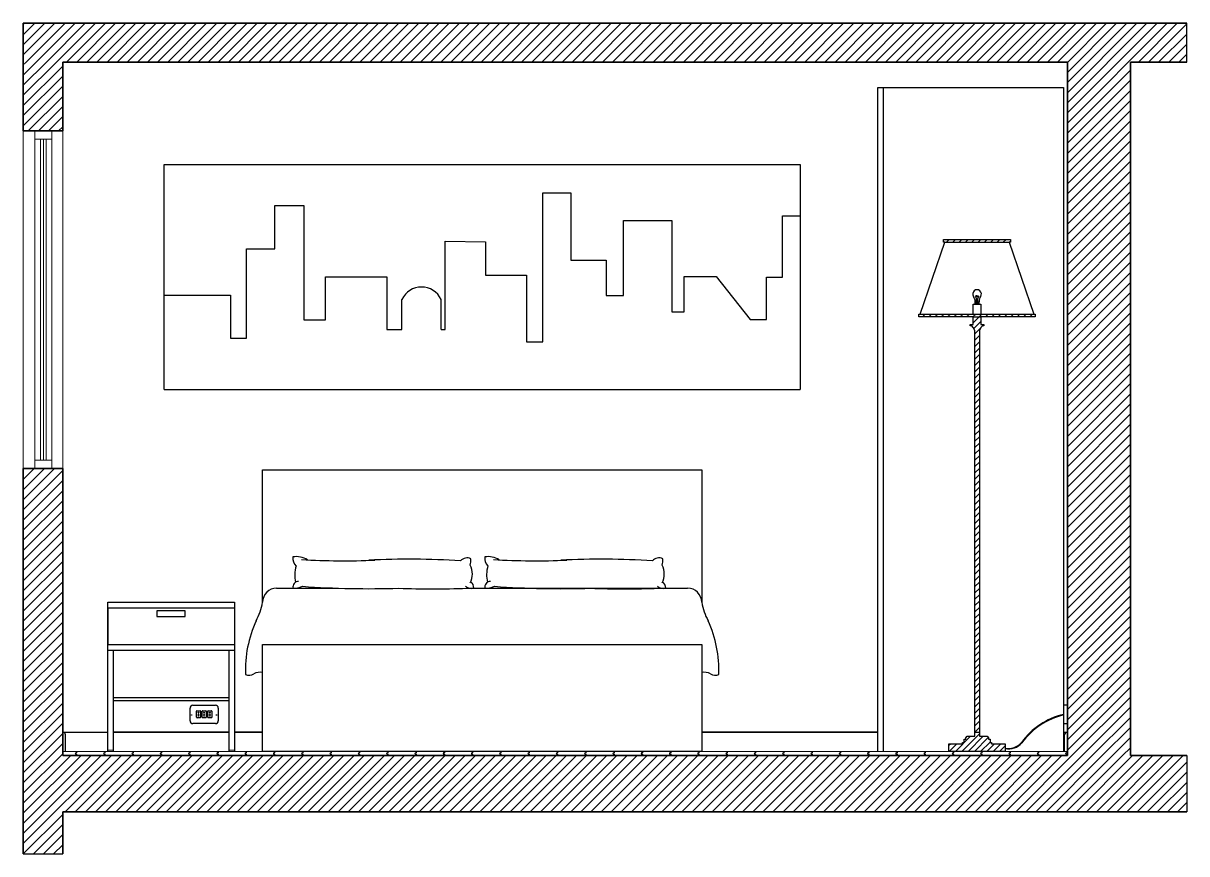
# Model space of a CAD drawing. Header units: millimetres. Extents: x 1938 to 3288, y 5523 to 6342.
# Drawn here: x 2372.4 to 2785.7, y 5522.9 to 5817.9 of the extents above; entities that cross this region are included whole.
import ezdxf

# ---------------------------------------------------------------- set-up
doc = ezdxf.new("R2010")
doc.units = ezdxf.units.MM
for name, color, linetype, lineweight in [('A-FLOR-PATT', 8, 'Continuous', 18), ('A-GLAZ-FURR', 104, 'Continuous', 18), ('A-SECT-PATT', 11, 'Continuous', 18), ('A-WALL-FULL', 7, 'Continuous', 35)]:
    doc.layers.add(name, color=color, linetype=linetype, lineweight=lineweight)
for name, color, linetype in [('IN-FURN', 3, 'Continuous'), ('IN-FURN-second', 2, 'Continuous'), ('IN-FURN-STOR', 4, 'Continuous')]:
    doc.layers.add(name, color=color, linetype=linetype)
doc.layers.add('no', color=1, linetype='Continuous', plot=False)
pattern_1 = [(45, (-502.8253, -506.1798), (-1.7960512, 1.7960512), [])]

msp = doc.modelspace()

# ---------------------------------------------------------------- hatches: boundary and pattern name
at = {"layer": 'A-WALL-FULL'}
h = msp.add_hatch(dxfattribs=at)
h.set_pattern_fill('ANSI31', color=256, scale=0.8, angle=720)
h.set_pattern_definition(pattern_1)
h.paths.add_polyline_path([(2785.66, 5817.87), (2372.35, 5817.88), (2372.36, 5803.88), (2372.36, 5803.88), (2372.36, 5804.06), (2785.66, 5804.06)])
h.paths.add_polyline_path([(2765.66, 5804.06), (2743.26, 5804.06), (2743.26, 5557.75), (2765.66, 5557.75)])
h = msp.add_hatch(dxfattribs=at)
h.set_pattern_fill('ANSI31', color=256, scale=0.8, angle=720)
h.set_pattern_definition(pattern_1)
h.paths.add_polyline_path([(2785.66, 5557.75), (2372.36, 5557.75), (2372.36, 5522.88), (2386.36, 5522.88), (2386.36, 5537.75), (2750.3, 5537.75), (2785.66, 5537.75)])
h.paths.add_polyline_path([(2372.36, 5779.68), (2386.36, 5779.68), (2386.36, 5804.06), (2372.36, 5804.06)])
edge = h.paths.add_edge_path()
edge.add_arc((2386.34, 5565.2), 1, 2.7414, 89.1292)
edge.add_line((2386.36, 5566.2), (2386.36, 5659.68))
edge.add_line((2386.36, 5659.68), (2372.36, 5659.68))
edge.add_line((2372.36, 5659.68), (2372.36, 5557.75))
edge.add_line((2372.36, 5557.75), (2386.36, 5557.75))
edge.add_line((2386.36, 5557.75), (2386.36, 5566.07))
edge.add_arc((2386.36, 5565.07), 1, 10.3728, 90, ccw=False)
at = {"layer": 'IN-FURN-second'}
h = msp.add_hatch(dxfattribs=at)
h.set_pattern_fill('ANSI31', color=256, scale=0.5, angle=720)
h.paths.add_polyline_path([(2723.11, 5741.09), (2699.28, 5741.09), (2699.28, 5740.12), (2699.76, 5740.12), (2722.63, 5740.12), (2723.11, 5740.12)])
h.paths.add_polyline_path([(2731.87, 5714.58), (2731.39, 5714.58), (2691.01, 5714.58), (2690.52, 5714.58), (2690.52, 5713.6), (2709.84, 5713.6), (2712.55, 5713.6), (2731.87, 5713.6)])
h = msp.add_hatch(dxfattribs=at)
h.set_pattern_fill('ANSI31', color=256, scale=0.5, angle=720)
h.paths.add_polyline_path([(2712.01, 5708.74), (2712.55, 5709.82), (2713.09, 5710.36), (2713.63, 5710.36), (2713.63, 5710.9), (2712.55, 5710.9), (2712.55, 5711.44), (2712.55, 5713.6), (2709.84, 5713.6), (2709.84, 5713.06), (2709.84, 5711.98), (2709.84, 5711.44), (2709.84, 5710.9), (2709.3, 5710.9), (2708.76, 5710.9), (2708.76, 5710.36), (2709.3, 5710.36), (2709.84, 5709.82), (2710.39, 5708.74), (2710.39, 5589.21), (2710.39, 5564.61), (2707.68, 5564.61), (2707.14, 5564.07), (2707.14, 5563.53), (2706.6, 5563.53), (2706.6, 5562.45), (2706.06, 5562.45), (2706.06, 5561.91), (2701.2, 5561.91), (2701.2, 5559.2), (2721.2, 5559.2), (2721.2, 5561.91), (2716.33, 5561.91), (2716.33, 5562.45), (2715.79, 5562.45), (2715.79, 5563.53), (2715.25, 5563.53), (2715.25, 5564.07), (2714.71, 5564.61), (2712.01, 5564.61), (2712.01, 5589.35)])

# ---------------------------------------------------------------- linework, layer by layer
at = {"layer": 'A-FLOR-PATT'}
for p, q in [((2386.36, 5559.2), (2391.36, 5559.2)), ((2391.36, 5559.2), (2391.36, 5558.79)), ((2391.41, 5558.73), (2391.41, 5559.2)), ((2391.41, 5559.2), (2401.41, 5559.2)), ((2401.41, 5559.2), (2401.41, 5558.79)), ((2401.46, 5558.73), (2401.46, 5559.2)), ((2401.46, 5559.2), (2411.46, 5559.2)), ((2402.36, 5559.7), (2404.36, 5559.7)), ((2402.36, 5559.2), (2404.36, 5559.2)), ((2411.46, 5559.2), (2411.46, 5558.79)), ((2411.51, 5558.73), (2411.51, 5559.2)), ((2411.51, 5559.2), (2421.51, 5559.2)), ((2421.51, 5559.2), (2421.51, 5558.79)), ((2421.56, 5558.73), (2421.56, 5559.2)), ((2421.56, 5559.2), (2431.56, 5559.2)), ((2431.56, 5559.2), (2431.56, 5558.79)), ((2431.61, 5558.73), (2431.61, 5559.2)), ((2431.61, 5559.2), (2441.61, 5559.2)), ((2441.61, 5559.2), (2441.61, 5558.79)), ((2441.66, 5558.73), (2441.66, 5559.2)), ((2441.66, 5559.2), (2451.66, 5559.2)), ((2445.36, 5559.7), (2447.36, 5559.7)), ((2445.36, 5559.2), (2447.36, 5559.2)), ((2451.66, 5559.2), (2451.66, 5558.79)), ((2451.71, 5558.73), (2451.71, 5559.2)), ((2451.71, 5559.2), (2461.71, 5559.2)), ((2461.71, 5559.2), (2461.71, 5558.79)), ((2461.76, 5558.73), (2461.76, 5559.2)), ((2461.76, 5559.2), (2471.76, 5559.2)), ((2471.76, 5559.2), (2471.76, 5558.79)), ((2471.81, 5558.73), (2471.81, 5559.2)), ((2471.81, 5559.2), (2481.81, 5559.2)), ((2481.81, 5559.2), (2481.81, 5558.79)), ((2481.86, 5558.73), (2481.86, 5559.2)), ((2481.86, 5559.2), (2491.86, 5559.2)), ((2491.86, 5559.2), (2491.86, 5558.79)), ((2491.91, 5558.73), (2491.91, 5559.2)), ((2491.91, 5559.2), (2501.91, 5559.2)), ((2501.91, 5559.2), (2501.91, 5558.79)), ((2501.96, 5558.73), (2501.96, 5559.2)), ((2501.96, 5559.2), (2511.96, 5559.2)), ((2511.96, 5559.2), (2511.96, 5558.79)), ((2512.01, 5558.73), (2512.01, 5559.2)), ((2512.01, 5559.2), (2522.01, 5559.2)), ((2522.01, 5559.2), (2522.01, 5558.79)), ((2522.06, 5558.73), (2522.06, 5559.2)), ((2522.06, 5559.2), (2532.06, 5559.2)), ((2532.06, 5559.2), (2532.06, 5558.79)), ((2532.11, 5558.73), (2532.11, 5559.2)), ((2532.11, 5559.2), (2542.11, 5559.2)), ((2542.11, 5559.2), (2542.11, 5558.79)), ((2542.16, 5558.73), (2542.16, 5559.2)), ((2542.16, 5559.2), (2552.16, 5559.2)), ((2552.16, 5559.2), (2552.16, 5558.79)), ((2552.21, 5558.73), (2552.21, 5559.2)), ((2552.21, 5559.2), (2562.21, 5559.2)), ((2562.21, 5559.2), (2562.21, 5558.79)), ((2562.26, 5558.73), (2562.26, 5559.2)), ((2562.26, 5559.2), (2572.26, 5559.2)), ((2572.26, 5559.2), (2572.26, 5558.79)), ((2572.31, 5558.73), (2572.31, 5559.2)), ((2572.31, 5559.2), (2582.31, 5559.2)), ((2582.31, 5559.2), (2582.31, 5558.79)), ((2582.36, 5558.73), (2582.36, 5559.2)), ((2582.36, 5559.2), (2592.36, 5559.2)), ((2592.36, 5559.2), (2592.36, 5558.79)), ((2592.41, 5558.73), (2592.41, 5559.2)), ((2592.41, 5559.2), (2602.41, 5559.2)), ((2602.41, 5559.2), (2602.41, 5558.79)), ((2602.46, 5558.73), (2602.46, 5559.2)), ((2602.46, 5559.2), (2612.46, 5559.2)), ((2612.46, 5559.2), (2612.46, 5558.79)), ((2612.51, 5558.73), (2612.51, 5559.2)), ((2612.51, 5559.2), (2622.51, 5559.2)), ((2622.51, 5559.2), (2622.51, 5558.79)), ((2622.56, 5558.73), (2622.56, 5559.2)), ((2622.56, 5559.2), (2632.56, 5559.2)), ((2632.56, 5559.2), (2632.56, 5558.79)), ((2632.61, 5558.73), (2632.61, 5559.2)), ((2632.61, 5559.2), (2642.61, 5559.2)), ((2642.61, 5559.2), (2642.61, 5558.79)), ((2642.66, 5558.73), (2642.66, 5559.2)), ((2642.66, 5559.2), (2652.66, 5559.2)), ((2652.66, 5559.2), (2652.66, 5558.79)), ((2652.71, 5558.73), (2652.71, 5559.2)), ((2652.71, 5559.2), (2662.71, 5559.2)), ((2662.71, 5559.2), (2662.71, 5558.79)), ((2662.76, 5558.73), (2662.76, 5559.2)), ((2662.76, 5559.2), (2672.76, 5559.2)), ((2672.76, 5559.2), (2672.76, 5558.79)), ((2672.81, 5558.73), (2672.81, 5559.2)), ((2672.81, 5559.2), (2682.81, 5559.2)), ((2682.81, 5559.2), (2682.81, 5558.79)), ((2682.86, 5558.73), (2682.86, 5559.2)), ((2682.86, 5559.2), (2692.86, 5559.2)), ((2692.86, 5559.2), (2692.86, 5558.79)), ((2692.91, 5558.73), (2692.91, 5559.2)), ((2692.91, 5559.2), (2702.91, 5559.2)), ((2702.91, 5559.2), (2702.91, 5558.79)), ((2702.96, 5558.73), (2702.96, 5559.2)), ((2702.96, 5559.2), (2712.96, 5559.2)), ((2712.96, 5559.2), (2712.96, 5558.79)), ((2713.01, 5558.73), (2713.01, 5559.2)), ((2713.01, 5559.2), (2723.01, 5559.2)), ((2723.01, 5559.2), (2723.01, 5558.79)), ((2723.06, 5558.73), (2723.06, 5559.2)), ((2723.06, 5559.2), (2733.06, 5559.2)), ((2733.06, 5559.2), (2733.06, 5558.79)), ((2733.11, 5558.73), (2733.11, 5559.2)), ((2733.11, 5559.2), (2743.11, 5559.2)), ((2743.11, 5559.2), (2743.11, 5558.79)), ((2743.16, 5558.73), (2743.16, 5559.2)), ((2743.16, 5559.2), (2743.26, 5559.2)), ((2386.36, 5557.75), (2743.11, 5557.75)), ((2387.71, 5557.75), (2386.36, 5557.75)), ((2387.86, 5557.9), (2387.71, 5557.75)), ((2388.8, 5557.9), (2387.86, 5557.9)), ((2388.96, 5557.75), (2388.8, 5557.9)), ((2391.36, 5557.75), (2388.96, 5557.75)), ((2391.36, 5558.79), (2391.15, 5558.79)), ((2391.15, 5558.73), (2391.41, 5558.73)), ((2391.15, 5558.21), (2391.41, 5558.21)), ((2391.36, 5558.16), (2391.15, 5558.16)), ((2391.36, 5558.16), (2391.36, 5557.75)), ((2391.41, 5557.75), (2391.41, 5558.21)), ((2393.8, 5557.75), (2391.41, 5557.75)), ((2393.95, 5557.9), (2393.8, 5557.75)), ((2394.9, 5557.9), (2393.95, 5557.9)), ((2395.05, 5557.75), (2394.9, 5557.9)), ((2397.76, 5557.75), (2395.05, 5557.75)), ((2397.91, 5557.9), (2397.76, 5557.75)), ((2398.85, 5557.9), (2397.91, 5557.9)), ((2399.01, 5557.75), (2398.85, 5557.9)), ((2401.41, 5557.75), (2399.01, 5557.75)), ((2401.41, 5558.79), (2401.2, 5558.79)), ((2401.2, 5558.73), (2401.46, 5558.73)), ((2401.2, 5558.21), (2401.46, 5558.21)), ((2401.41, 5558.16), (2401.2, 5558.16)), ((2401.41, 5558.16), (2401.41, 5557.75)), ((2401.46, 5557.75), (2401.46, 5558.21)), ((2403.85, 5557.75), (2401.46, 5557.75)), ((2404, 5557.9), (2403.85, 5557.75)), ((2404.95, 5557.9), (2404, 5557.9)), ((2405.1, 5557.75), (2404.95, 5557.9)), ((2407.81, 5557.75), (2405.1, 5557.75)), ((2407.96, 5557.9), (2407.81, 5557.75)), ((2408.9, 5557.9), (2407.96, 5557.9)), ((2409.06, 5557.75), (2408.9, 5557.9)), ((2411.46, 5557.75), (2409.06, 5557.75)), ((2411.46, 5558.79), (2411.25, 5558.79)), ((2411.25, 5558.73), (2411.51, 5558.73)), ((2411.25, 5558.21), (2411.51, 5558.21)), ((2411.46, 5558.16), (2411.25, 5558.16)), ((2411.46, 5558.16), (2411.46, 5557.75)), ((2411.51, 5557.75), (2411.51, 5558.21)), ((2413.9, 5557.75), (2411.51, 5557.75)), ((2414.05, 5557.9), (2413.9, 5557.75)), ((2415, 5557.9), (2414.05, 5557.9)), ((2415.15, 5557.75), (2415, 5557.9)), ((2417.86, 5557.75), (2415.15, 5557.75)), ((2418.01, 5557.9), (2417.86, 5557.75)), ((2418.95, 5557.9), (2418.01, 5557.9)), ((2419.11, 5557.75), (2418.95, 5557.9)), ((2421.51, 5557.75), (2419.11, 5557.75)), ((2421.51, 5558.79), (2421.3, 5558.79)), ((2421.3, 5558.73), (2421.56, 5558.73)), ((2421.3, 5558.21), (2421.56, 5558.21)), ((2421.51, 5558.16), (2421.3, 5558.16)), ((2421.51, 5558.16), (2421.51, 5557.75)), ((2421.56, 5557.75), (2421.56, 5558.21)), ((2423.95, 5557.75), (2421.56, 5557.75)), ((2424.1, 5557.9), (2423.95, 5557.75)), ((2425.05, 5557.9), (2424.1, 5557.9)), ((2425.2, 5557.75), (2425.05, 5557.9)), ((2427.91, 5557.75), (2425.2, 5557.75)), ((2428.06, 5557.9), (2427.91, 5557.75)), ((2429, 5557.9), (2428.06, 5557.9)), ((2429.16, 5557.75), (2429, 5557.9)), ((2431.56, 5557.75), (2429.16, 5557.75)), ((2431.56, 5558.79), (2431.35, 5558.79)), ((2431.35, 5558.73), (2431.61, 5558.73)), ((2431.35, 5558.21), (2431.61, 5558.21)), ((2431.56, 5558.16), (2431.35, 5558.16)), ((2431.56, 5558.16), (2431.56, 5557.75)), ((2431.61, 5557.75), (2431.61, 5558.21)), ((2434, 5557.75), (2431.61, 5557.75)), ((2434.15, 5557.9), (2434, 5557.75)), ((2435.1, 5557.9), (2434.15, 5557.9)), ((2435.25, 5557.75), (2435.1, 5557.9)), ((2437.96, 5557.75), (2435.25, 5557.75)), ((2438.11, 5557.9), (2437.96, 5557.75)), ((2439.05, 5557.9), (2438.11, 5557.9)), ((2439.21, 5557.75), (2439.05, 5557.9)), ((2441.61, 5557.75), (2439.21, 5557.75)), ((2441.61, 5558.79), (2441.4, 5558.79)), ((2441.4, 5558.73), (2441.66, 5558.73)), ((2441.4, 5558.21), (2441.66, 5558.21)), ((2441.61, 5558.16), (2441.4, 5558.16)), ((2441.61, 5558.16), (2441.61, 5557.75)), ((2441.66, 5557.75), (2441.66, 5558.21)), ((2444.05, 5557.75), (2441.66, 5557.75)), ((2444.2, 5557.9), (2444.05, 5557.75)), ((2445.15, 5557.9), (2444.2, 5557.9)), ((2445.3, 5557.75), (2445.15, 5557.9)), ((2448.01, 5557.75), (2445.3, 5557.75)), ((2448.16, 5557.9), (2448.01, 5557.75)), ((2449.1, 5557.9), (2448.16, 5557.9)), ((2449.26, 5557.75), (2449.1, 5557.9)), ((2451.66, 5557.75), (2449.26, 5557.75)), ((2451.66, 5558.79), (2451.45, 5558.79)), ((2451.45, 5558.73), (2451.71, 5558.73)), ((2451.45, 5558.21), (2451.71, 5558.21)), ((2451.66, 5558.16), (2451.45, 5558.16)), ((2451.66, 5558.16), (2451.66, 5557.75)), ((2451.71, 5557.75), (2451.71, 5558.21)), ((2454.1, 5557.75), (2451.71, 5557.75)), ((2454.25, 5557.9), (2454.1, 5557.75)), ((2455.2, 5557.9), (2454.25, 5557.9)), ((2455.35, 5557.75), (2455.2, 5557.9)), ((2458.06, 5557.75), (2455.35, 5557.75)), ((2458.21, 5557.9), (2458.06, 5557.75)), ((2459.15, 5557.9), (2458.21, 5557.9)), ((2459.31, 5557.75), (2459.15, 5557.9)), ((2461.71, 5557.75), (2459.31, 5557.75)), ((2461.71, 5558.79), (2461.5, 5558.79)), ((2461.5, 5558.73), (2461.76, 5558.73)), ((2461.5, 5558.21), (2461.76, 5558.21)), ((2461.71, 5558.16), (2461.5, 5558.16)), ((2461.71, 5558.16), (2461.71, 5557.75)), ((2461.76, 5557.75), (2461.76, 5558.21)), ((2464.15, 5557.75), (2461.76, 5557.75)), ((2464.3, 5557.9), (2464.15, 5557.75)), ((2465.25, 5557.9), (2464.3, 5557.9)), ((2465.4, 5557.75), (2465.25, 5557.9)), ((2468.11, 5557.75), (2465.4, 5557.75)), ((2468.26, 5557.9), (2468.11, 5557.75)), ((2469.2, 5557.9), (2468.26, 5557.9)), ((2469.36, 5557.75), (2469.2, 5557.9)), ((2471.76, 5557.75), (2469.36, 5557.75)), ((2471.76, 5558.79), (2471.55, 5558.79)), ((2471.55, 5558.73), (2471.81, 5558.73)), ((2471.55, 5558.21), (2471.81, 5558.21)), ((2471.76, 5558.16), (2471.55, 5558.16)), ((2471.76, 5558.16), (2471.76, 5557.75)), ((2471.81, 5557.75), (2471.81, 5558.21)), ((2474.2, 5557.75), (2471.81, 5557.75)), ((2474.35, 5557.9), (2474.2, 5557.75)), ((2475.3, 5557.9), (2474.35, 5557.9)), ((2475.45, 5557.75), (2475.3, 5557.9)), ((2478.16, 5557.75), (2475.45, 5557.75)), ((2478.31, 5557.9), (2478.16, 5557.75)), ((2479.25, 5557.9), (2478.31, 5557.9)), ((2479.41, 5557.75), (2479.25, 5557.9)), ((2481.81, 5557.75), (2479.41, 5557.75)), ((2481.81, 5558.79), (2481.6, 5558.79)), ((2481.6, 5558.73), (2481.86, 5558.73)), ((2481.6, 5558.21), (2481.86, 5558.21)), ((2481.81, 5558.16), (2481.6, 5558.16)), ((2481.81, 5558.16), (2481.81, 5557.75)), ((2481.86, 5557.75), (2481.86, 5558.21)), ((2484.25, 5557.75), (2481.86, 5557.75)), ((2484.4, 5557.9), (2484.25, 5557.75)), ((2485.35, 5557.9), (2484.4, 5557.9)), ((2485.5, 5557.75), (2485.35, 5557.9)), ((2488.21, 5557.75), (2485.5, 5557.75)), ((2488.36, 5557.9), (2488.21, 5557.75)), ((2489.3, 5557.9), (2488.36, 5557.9)), ((2489.46, 5557.75), (2489.3, 5557.9)), ((2491.86, 5557.75), (2489.46, 5557.75)), ((2491.86, 5558.79), (2491.65, 5558.79)), ((2491.65, 5558.73), (2491.91, 5558.73)), ((2491.65, 5558.21), (2491.91, 5558.21)), ((2491.86, 5558.16), (2491.65, 5558.16)), ((2491.86, 5558.16), (2491.86, 5557.75)), ((2491.91, 5557.75), (2491.91, 5558.21)), ((2494.3, 5557.75), (2491.91, 5557.75)), ((2494.45, 5557.9), (2494.3, 5557.75)), ((2495.4, 5557.9), (2494.45, 5557.9)), ((2495.55, 5557.75), (2495.4, 5557.9)), ((2498.26, 5557.75), (2495.55, 5557.75)), ((2498.41, 5557.9), (2498.26, 5557.75)), ((2499.35, 5557.9), (2498.41, 5557.9)), ((2499.51, 5557.75), (2499.35, 5557.9)), ((2501.91, 5557.75), (2499.51, 5557.75)), ((2501.91, 5558.79), (2501.7, 5558.79)), ((2501.7, 5558.73), (2501.96, 5558.73)), ((2501.7, 5558.21), (2501.96, 5558.21)), ((2501.91, 5558.16), (2501.7, 5558.16)), ((2501.91, 5558.16), (2501.91, 5557.75)), ((2501.96, 5557.75), (2501.96, 5558.21)), ((2504.35, 5557.75), (2501.96, 5557.75)), ((2504.5, 5557.9), (2504.35, 5557.75)), ((2505.45, 5557.9), (2504.5, 5557.9)), ((2505.6, 5557.75), (2505.45, 5557.9)), ((2508.31, 5557.75), (2505.6, 5557.75)), ((2508.46, 5557.9), (2508.31, 5557.75)), ((2509.4, 5557.9), (2508.46, 5557.9)), ((2509.56, 5557.75), (2509.4, 5557.9)), ((2511.96, 5557.75), (2509.56, 5557.75)), ((2511.96, 5558.79), (2511.75, 5558.79)), ((2511.75, 5558.73), (2512.01, 5558.73)), ((2511.75, 5558.21), (2512.01, 5558.21)), ((2511.96, 5558.16), (2511.75, 5558.16)), ((2511.96, 5558.16), (2511.96, 5557.75)), ((2512.01, 5557.75), (2512.01, 5558.21)), ((2514.4, 5557.75), (2512.01, 5557.75)), ((2514.55, 5557.9), (2514.4, 5557.75)), ((2515.5, 5557.9), (2514.55, 5557.9)), ((2515.65, 5557.75), (2515.5, 5557.9)), ((2518.36, 5557.75), (2515.65, 5557.75)), ((2518.51, 5557.9), (2518.36, 5557.75)), ((2519.45, 5557.9), (2518.51, 5557.9)), ((2519.61, 5557.75), (2519.45, 5557.9)), ((2522.01, 5557.75), (2519.61, 5557.75)), ((2522.01, 5558.79), (2521.8, 5558.79)), ((2521.8, 5558.73), (2522.06, 5558.73)), ((2521.8, 5558.21), (2522.06, 5558.21)), ((2522.01, 5558.16), (2521.8, 5558.16)), ((2522.01, 5558.16), (2522.01, 5557.75)), ((2522.06, 5557.75), (2522.06, 5558.21)), ((2524.45, 5557.75), (2522.06, 5557.75)), ((2524.6, 5557.9), (2524.45, 5557.75)), ((2525.55, 5557.9), (2524.6, 5557.9)), ((2525.7, 5557.75), (2525.55, 5557.9)), ((2528.41, 5557.75), (2525.7, 5557.75)), ((2528.56, 5557.9), (2528.41, 5557.75)), ((2529.5, 5557.9), (2528.56, 5557.9)), ((2529.66, 5557.75), (2529.5, 5557.9)), ((2532.06, 5557.75), (2529.66, 5557.75)), ((2532.06, 5558.79), (2531.85, 5558.79)), ((2531.85, 5558.73), (2532.11, 5558.73)), ((2531.85, 5558.21), (2532.11, 5558.21)), ((2532.06, 5558.16), (2531.85, 5558.16)), ((2532.06, 5558.16), (2532.06, 5557.75)), ((2532.11, 5557.75), (2532.11, 5558.21)), ((2534.5, 5557.75), (2532.11, 5557.75)), ((2534.65, 5557.9), (2534.5, 5557.75)), ((2535.6, 5557.9), (2534.65, 5557.9)), ((2535.75, 5557.75), (2535.6, 5557.9)), ((2538.46, 5557.75), (2535.75, 5557.75)), ((2538.61, 5557.9), (2538.46, 5557.75)), ((2539.55, 5557.9), (2538.61, 5557.9)), ((2539.71, 5557.75), (2539.55, 5557.9)), ((2542.11, 5557.75), (2539.71, 5557.75)), ((2542.11, 5558.79), (2541.9, 5558.79)), ((2541.9, 5558.73), (2542.16, 5558.73)), ((2541.9, 5558.21), (2542.16, 5558.21)), ((2542.11, 5558.16), (2541.9, 5558.16)), ((2542.11, 5558.16), (2542.11, 5557.75)), ((2542.16, 5557.75), (2542.16, 5558.21)), ((2544.55, 5557.75), (2542.16, 5557.75)), ((2544.7, 5557.9), (2544.55, 5557.75)), ((2545.65, 5557.9), (2544.7, 5557.9)), ((2545.8, 5557.75), (2545.65, 5557.9)), ((2548.51, 5557.75), (2545.8, 5557.75)), ((2548.66, 5557.9), (2548.51, 5557.75)), ((2549.6, 5557.9), (2548.66, 5557.9)), ((2549.76, 5557.75), (2549.6, 5557.9)), ((2552.16, 5557.75), (2549.76, 5557.75)), ((2552.16, 5558.79), (2551.95, 5558.79)), ((2551.95, 5558.73), (2552.21, 5558.73)), ((2551.95, 5558.21), (2552.21, 5558.21)), ((2552.16, 5558.16), (2551.95, 5558.16)), ((2552.16, 5558.16), (2552.16, 5557.75)), ((2552.21, 5557.75), (2552.21, 5558.21)), ((2554.6, 5557.75), (2552.21, 5557.75)), ((2554.75, 5557.9), (2554.6, 5557.75)), ((2555.7, 5557.9), (2554.75, 5557.9)), ((2555.85, 5557.75), (2555.7, 5557.9)), ((2558.56, 5557.75), (2555.85, 5557.75)), ((2558.71, 5557.9), (2558.56, 5557.75)), ((2559.65, 5557.9), (2558.71, 5557.9)), ((2559.81, 5557.75), (2559.65, 5557.9)), ((2562.21, 5557.75), (2559.81, 5557.75)), ((2562.21, 5558.79), (2562, 5558.79)), ((2562, 5558.73), (2562.26, 5558.73)), ((2562, 5558.21), (2562.26, 5558.21)), ((2562.21, 5558.16), (2562, 5558.16)), ((2562.21, 5558.16), (2562.21, 5557.75)), ((2562.26, 5557.75), (2562.26, 5558.21)), ((2564.65, 5557.75), (2562.26, 5557.75)), ((2564.8, 5557.9), (2564.65, 5557.75)), ((2565.75, 5557.9), (2564.8, 5557.9)), ((2565.9, 5557.75), (2565.75, 5557.9)), ((2568.61, 5557.75), (2565.9, 5557.75)), ((2568.76, 5557.9), (2568.61, 5557.75)), ((2569.7, 5557.9), (2568.76, 5557.9)), ((2569.86, 5557.75), (2569.7, 5557.9)), ((2572.26, 5557.75), (2569.86, 5557.75)), ((2572.26, 5558.79), (2572.05, 5558.79)), ((2572.05, 5558.73), (2572.31, 5558.73)), ((2572.05, 5558.21), (2572.31, 5558.21)), ((2572.26, 5558.16), (2572.05, 5558.16)), ((2572.26, 5558.16), (2572.26, 5557.75)), ((2572.31, 5557.75), (2572.31, 5558.21)), ((2574.7, 5557.75), (2572.31, 5557.75)), ((2574.85, 5557.9), (2574.7, 5557.75)), ((2575.8, 5557.9), (2574.85, 5557.9)), ((2575.95, 5557.75), (2575.8, 5557.9)), ((2578.66, 5557.75), (2575.95, 5557.75)), ((2578.81, 5557.9), (2578.66, 5557.75)), ((2579.75, 5557.9), (2578.81, 5557.9)), ((2579.91, 5557.75), (2579.75, 5557.9)), ((2582.31, 5557.75), (2579.91, 5557.75)), ((2582.31, 5558.79), (2582.1, 5558.79)), ((2582.1, 5558.73), (2582.36, 5558.73)), ((2582.1, 5558.21), (2582.36, 5558.21)), ((2582.31, 5558.16), (2582.1, 5558.16)), ((2582.31, 5558.16), (2582.31, 5557.75)), ((2582.36, 5557.75), (2582.36, 5558.21)), ((2584.75, 5557.75), (2582.36, 5557.75)), ((2584.9, 5557.9), (2584.75, 5557.75)), ((2585.85, 5557.9), (2584.9, 5557.9)), ((2586, 5557.75), (2585.85, 5557.9)), ((2588.71, 5557.75), (2586, 5557.75)), ((2588.86, 5557.9), (2588.71, 5557.75)), ((2589.8, 5557.9), (2588.86, 5557.9)), ((2589.96, 5557.75), (2589.8, 5557.9)), ((2592.36, 5557.75), (2589.96, 5557.75)), ((2592.36, 5558.79), (2592.15, 5558.79)), ((2592.15, 5558.73), (2592.41, 5558.73)), ((2592.15, 5558.21), (2592.41, 5558.21)), ((2592.36, 5558.16), (2592.15, 5558.16)), ((2592.36, 5558.16), (2592.36, 5557.75)), ((2592.41, 5557.75), (2592.41, 5558.21)), ((2594.8, 5557.75), (2592.41, 5557.75)), ((2594.95, 5557.9), (2594.8, 5557.75)), ((2595.9, 5557.9), (2594.95, 5557.9)), ((2596.05, 5557.75), (2595.9, 5557.9)), ((2598.76, 5557.75), (2596.05, 5557.75)), ((2598.91, 5557.9), (2598.76, 5557.75)), ((2599.85, 5557.9), (2598.91, 5557.9)), ((2600.01, 5557.75), (2599.85, 5557.9)), ((2602.41, 5557.75), (2600.01, 5557.75)), ((2602.41, 5558.79), (2602.2, 5558.79)), ((2602.2, 5558.73), (2602.46, 5558.73)), ((2602.2, 5558.21), (2602.46, 5558.21)), ((2602.41, 5558.16), (2602.2, 5558.16)), ((2602.41, 5558.16), (2602.41, 5557.75)), ((2602.46, 5557.75), (2602.46, 5558.21)), ((2604.85, 5557.75), (2602.46, 5557.75)), ((2605, 5557.9), (2604.85, 5557.75)), ((2605.95, 5557.9), (2605, 5557.9)), ((2606.1, 5557.75), (2605.95, 5557.9)), ((2608.81, 5557.75), (2606.1, 5557.75)), ((2608.96, 5557.9), (2608.81, 5557.75)), ((2609.9, 5557.9), (2608.96, 5557.9)), ((2610.06, 5557.75), (2609.9, 5557.9)), ((2612.46, 5557.75), (2610.06, 5557.75)), ((2612.46, 5558.79), (2612.25, 5558.79)), ((2612.25, 5558.73), (2612.51, 5558.73)), ((2612.25, 5558.21), (2612.51, 5558.21)), ((2612.46, 5558.16), (2612.25, 5558.16)), ((2612.46, 5558.16), (2612.46, 5557.75)), ((2612.51, 5557.75), (2612.51, 5558.21)), ((2614.9, 5557.75), (2612.51, 5557.75)), ((2615.05, 5557.9), (2614.9, 5557.75)), ((2616, 5557.9), (2615.05, 5557.9)), ((2616.15, 5557.75), (2616, 5557.9)), ((2618.86, 5557.75), (2616.15, 5557.75)), ((2619.01, 5557.9), (2618.86, 5557.75)), ((2619.95, 5557.9), (2619.01, 5557.9)), ((2620.11, 5557.75), (2619.95, 5557.9)), ((2622.51, 5557.75), (2620.11, 5557.75)), ((2622.51, 5558.79), (2622.3, 5558.79)), ((2622.3, 5558.73), (2622.56, 5558.73)), ((2622.3, 5558.21), (2622.56, 5558.21)), ((2622.51, 5558.16), (2622.3, 5558.16)), ((2622.51, 5558.16), (2622.51, 5557.75)), ((2622.56, 5557.75), (2622.56, 5558.21)), ((2624.95, 5557.75), (2622.56, 5557.75)), ((2625.1, 5557.9), (2624.95, 5557.75)), ((2626.05, 5557.9), (2625.1, 5557.9)), ((2626.2, 5557.75), (2626.05, 5557.9)), ((2628.91, 5557.75), (2626.2, 5557.75)), ((2629.06, 5557.9), (2628.91, 5557.75)), ((2630, 5557.9), (2629.06, 5557.9)), ((2630.16, 5557.75), (2630, 5557.9)), ((2632.56, 5557.75), (2630.16, 5557.75)), ((2632.56, 5558.79), (2632.35, 5558.79)), ((2632.35, 5558.73), (2632.61, 5558.73)), ((2632.35, 5558.21), (2632.61, 5558.21)), ((2632.56, 5558.16), (2632.35, 5558.16)), ((2632.56, 5558.16), (2632.56, 5557.75)), ((2632.61, 5557.75), (2632.61, 5558.21)), ((2635, 5557.75), (2632.61, 5557.75)), ((2635.15, 5557.9), (2635, 5557.75)), ((2636.1, 5557.9), (2635.15, 5557.9)), ((2636.25, 5557.75), (2636.1, 5557.9)), ((2638.96, 5557.75), (2636.25, 5557.75)), ((2639.11, 5557.9), (2638.96, 5557.75)), ((2640.05, 5557.9), (2639.11, 5557.9)), ((2640.21, 5557.75), (2640.05, 5557.9)), ((2642.61, 5557.75), (2640.21, 5557.75)), ((2642.61, 5558.79), (2642.4, 5558.79)), ((2642.4, 5558.73), (2642.66, 5558.73)), ((2642.4, 5558.21), (2642.66, 5558.21)), ((2642.61, 5558.16), (2642.4, 5558.16)), ((2642.61, 5558.16), (2642.61, 5557.75)), ((2642.66, 5557.75), (2642.66, 5558.21)), ((2645.05, 5557.75), (2642.66, 5557.75)), ((2645.2, 5557.9), (2645.05, 5557.75)), ((2646.15, 5557.9), (2645.2, 5557.9)), ((2646.3, 5557.75), (2646.15, 5557.9)), ((2649.01, 5557.75), (2646.3, 5557.75)), ((2649.16, 5557.9), (2649.01, 5557.75)), ((2650.1, 5557.9), (2649.16, 5557.9)), ((2650.26, 5557.75), (2650.1, 5557.9)), ((2652.66, 5557.75), (2650.26, 5557.75)), ((2652.66, 5558.79), (2652.45, 5558.79)), ((2652.45, 5558.73), (2652.71, 5558.73)), ((2652.45, 5558.21), (2652.71, 5558.21)), ((2652.66, 5558.16), (2652.45, 5558.16)), ((2652.66, 5558.16), (2652.66, 5557.75)), ((2652.71, 5557.75), (2652.71, 5558.21)), ((2655.1, 5557.75), (2652.71, 5557.75)), ((2655.25, 5557.9), (2655.1, 5557.75)), ((2656.2, 5557.9), (2655.25, 5557.9)), ((2656.35, 5557.75), (2656.2, 5557.9)), ((2659.06, 5557.75), (2656.35, 5557.75)), ((2659.21, 5557.9), (2659.06, 5557.75)), ((2660.15, 5557.9), (2659.21, 5557.9)), ((2660.31, 5557.75), (2660.15, 5557.9)), ((2662.71, 5557.75), (2660.31, 5557.75)), ((2662.71, 5558.79), (2662.5, 5558.79)), ((2662.5, 5558.73), (2662.76, 5558.73)), ((2662.5, 5558.21), (2662.76, 5558.21)), ((2662.71, 5558.16), (2662.5, 5558.16)), ((2662.71, 5558.16), (2662.71, 5557.75)), ((2662.76, 5557.75), (2662.76, 5558.21)), ((2665.15, 5557.75), (2662.76, 5557.75)), ((2665.3, 5557.9), (2665.15, 5557.75)), ((2666.25, 5557.9), (2665.3, 5557.9)), ((2666.4, 5557.75), (2666.25, 5557.9)), ((2669.11, 5557.75), (2666.4, 5557.75)), ((2669.26, 5557.9), (2669.11, 5557.75)), ((2670.2, 5557.9), (2669.26, 5557.9)), ((2670.36, 5557.75), (2670.2, 5557.9)), ((2672.76, 5557.75), (2670.36, 5557.75)), ((2672.76, 5558.79), (2672.55, 5558.79)), ((2672.55, 5558.73), (2672.81, 5558.73)), ((2672.55, 5558.21), (2672.81, 5558.21)), ((2672.76, 5558.16), (2672.55, 5558.16)), ((2672.76, 5558.16), (2672.76, 5557.75)), ((2672.81, 5557.75), (2672.81, 5558.21)), ((2675.2, 5557.75), (2672.81, 5557.75)), ((2675.35, 5557.9), (2675.2, 5557.75)), ((2676.3, 5557.9), (2675.35, 5557.9)), ((2741.89, 5557.61), (2675.89, 5557.61)), ((2676.45, 5557.75), (2676.3, 5557.9)), ((2679.16, 5557.75), (2676.45, 5557.75)), ((2679.31, 5557.9), (2679.16, 5557.75)), ((2680.25, 5557.9), (2679.31, 5557.9)), ((2680.41, 5557.75), (2680.25, 5557.9)), ((2682.81, 5557.75), (2680.41, 5557.75)), ((2682.81, 5558.79), (2682.6, 5558.79)), ((2682.6, 5558.73), (2682.86, 5558.73)), ((2682.6, 5558.21), (2682.86, 5558.21)), ((2682.81, 5558.16), (2682.6, 5558.16)), ((2682.81, 5558.16), (2682.81, 5557.75)), ((2682.86, 5557.75), (2682.86, 5558.21)), ((2685.25, 5557.75), (2682.86, 5557.75)), ((2685.4, 5557.9), (2685.25, 5557.75)), ((2686.35, 5557.9), (2685.4, 5557.9)), ((2686.5, 5557.75), (2686.35, 5557.9)), ((2689.21, 5557.75), (2686.5, 5557.75)), ((2689.36, 5557.9), (2689.21, 5557.75)), ((2690.3, 5557.9), (2689.36, 5557.9)), ((2690.46, 5557.75), (2690.3, 5557.9)), ((2692.86, 5557.75), (2690.46, 5557.75)), ((2692.86, 5558.79), (2692.65, 5558.79)), ((2692.65, 5558.73), (2692.91, 5558.73)), ((2692.65, 5558.21), (2692.91, 5558.21)), ((2692.86, 5558.16), (2692.65, 5558.16)), ((2692.86, 5558.16), (2692.86, 5557.75)), ((2692.91, 5557.75), (2692.91, 5558.21)), ((2695.3, 5557.75), (2692.91, 5557.75)), ((2695.45, 5557.9), (2695.3, 5557.75)), ((2696.4, 5557.9), (2695.45, 5557.9)), ((2696.55, 5557.75), (2696.4, 5557.9)), ((2699.26, 5557.75), (2696.55, 5557.75)), ((2699.41, 5557.9), (2699.26, 5557.75)), ((2700.35, 5557.9), (2699.41, 5557.9)), ((2700.51, 5557.75), (2700.35, 5557.9)), ((2702.91, 5557.75), (2700.51, 5557.75)), ((2702.91, 5558.79), (2702.7, 5558.79)), ((2702.7, 5558.73), (2702.96, 5558.73)), ((2702.7, 5558.21), (2702.96, 5558.21)), ((2702.91, 5558.16), (2702.7, 5558.16)), ((2702.91, 5558.16), (2702.91, 5557.75)), ((2702.96, 5557.75), (2702.96, 5558.21)), ((2705.35, 5557.75), (2702.96, 5557.75)), ((2705.5, 5557.9), (2705.35, 5557.75)), ((2706.45, 5557.9), (2705.5, 5557.9)), ((2706.6, 5557.75), (2706.45, 5557.9)), ((2709.31, 5557.75), (2706.6, 5557.75)), ((2709.46, 5557.9), (2709.31, 5557.75)), ((2710.4, 5557.9), (2709.46, 5557.9)), ((2710.56, 5557.75), (2710.4, 5557.9)), ((2712.96, 5557.75), (2710.56, 5557.75)), ((2712.96, 5558.79), (2712.75, 5558.79)), ((2712.75, 5558.73), (2713.01, 5558.73)), ((2712.75, 5558.21), (2713.01, 5558.21)), ((2712.96, 5558.16), (2712.75, 5558.16)), ((2712.96, 5558.16), (2712.96, 5557.75)), ((2713.01, 5557.75), (2713.01, 5558.21)), ((2715.4, 5557.75), (2713.01, 5557.75)), ((2715.55, 5557.9), (2715.4, 5557.75)), ((2716.5, 5557.9), (2715.55, 5557.9)), ((2716.65, 5557.75), (2716.5, 5557.9)), ((2719.36, 5557.75), (2716.65, 5557.75)), ((2719.51, 5557.9), (2719.36, 5557.75)), ((2720.45, 5557.9), (2719.51, 5557.9)), ((2720.61, 5557.75), (2720.45, 5557.9)), ((2723.01, 5557.75), (2720.61, 5557.75)), ((2723.01, 5558.79), (2722.8, 5558.79)), ((2722.8, 5558.73), (2723.06, 5558.73)), ((2722.8, 5558.21), (2723.06, 5558.21)), ((2723.01, 5558.16), (2722.8, 5558.16)), ((2723.01, 5558.16), (2723.01, 5557.75)), ((2723.06, 5557.75), (2723.06, 5558.21)), ((2725.45, 5557.75), (2723.06, 5557.75)), ((2725.6, 5557.9), (2725.45, 5557.75)), ((2726.55, 5557.9), (2725.6, 5557.9)), ((2726.7, 5557.75), (2726.55, 5557.9)), ((2729.41, 5557.75), (2726.7, 5557.75)), ((2729.56, 5557.9), (2729.41, 5557.75)), ((2730.5, 5557.9), (2729.56, 5557.9)), ((2730.66, 5557.75), (2730.5, 5557.9)), ((2733.06, 5557.75), (2730.66, 5557.75)), ((2733.06, 5558.79), (2732.85, 5558.79)), ((2732.85, 5558.73), (2733.11, 5558.73)), ((2732.85, 5558.21), (2733.11, 5558.21)), ((2733.06, 5558.16), (2732.85, 5558.16)), ((2733.06, 5558.16), (2733.06, 5557.75)), ((2733.11, 5557.75), (2733.11, 5558.21)), ((2735.5, 5557.75), (2733.11, 5557.75)), ((2735.65, 5557.9), (2735.5, 5557.75)), ((2736.6, 5557.9), (2735.65, 5557.9)), ((2736.75, 5557.75), (2736.6, 5557.9)), ((2739.46, 5557.75), (2736.75, 5557.75)), ((2739.61, 5557.9), (2739.46, 5557.75)), ((2740.55, 5557.9), (2739.61, 5557.9)), ((2740.71, 5557.75), (2740.55, 5557.9)), ((2743.11, 5557.75), (2740.71, 5557.75)), ((2743.11, 5558.79), (2742.9, 5558.79)), ((2742.9, 5558.73), (2743.16, 5558.73)), ((2742.9, 5558.21), (2743.16, 5558.21)), ((2743.11, 5558.16), (2742.9, 5558.16)), ((2743.11, 5558.16), (2743.11, 5557.75)), ((2743.16, 5557.75), (2743.16, 5558.21)), ((2743.26, 5557.75), (2743.16, 5557.75))]:
    msp.add_line(p, q, dxfattribs=at)
for centre, radius in [((2391.15, 5558.47), 0.312), ((2391.15, 5558.47), 0.26), ((2401.2, 5558.47), 0.312), ((2401.2, 5558.47), 0.26), ((2411.25, 5558.47), 0.312), ((2411.25, 5558.47), 0.26), ((2421.3, 5558.47), 0.312), ((2421.3, 5558.47), 0.26), ((2431.35, 5558.47), 0.312), ((2431.35, 5558.47), 0.26), ((2441.4, 5558.47), 0.312), ((2441.4, 5558.47), 0.26), ((2451.45, 5558.47), 0.312), ((2451.45, 5558.47), 0.26), ((2461.5, 5558.47), 0.312), ((2461.5, 5558.47), 0.26), ((2471.55, 5558.47), 0.312), ((2471.55, 5558.47), 0.26), ((2481.6, 5558.47), 0.312), ((2481.6, 5558.47), 0.26), ((2491.65, 5558.47), 0.312), ((2491.65, 5558.47), 0.26), ((2501.7, 5558.47), 0.312), ((2501.7, 5558.47), 0.26), ((2511.75, 5558.47), 0.312), ((2511.75, 5558.47), 0.26), ((2521.8, 5558.47), 0.312), ((2521.8, 5558.47), 0.26), ((2531.85, 5558.47), 0.312), ((2531.85, 5558.47), 0.26), ((2541.9, 5558.47), 0.312), ((2541.9, 5558.47), 0.26), ((2551.95, 5558.47), 0.312), ((2551.95, 5558.47), 0.26), ((2562, 5558.47), 0.312), ((2562, 5558.47), 0.26), ((2572.05, 5558.47), 0.312), ((2572.05, 5558.47), 0.26), ((2582.1, 5558.47), 0.312), ((2582.1, 5558.47), 0.26), ((2592.15, 5558.47), 0.312), ((2592.15, 5558.47), 0.26), ((2602.2, 5558.47), 0.312), ((2602.2, 5558.47), 0.26), ((2612.25, 5558.47), 0.312), ((2612.25, 5558.47), 0.26), ((2622.3, 5558.47), 0.312), ((2622.3, 5558.47), 0.26), ((2632.35, 5558.47), 0.312), ((2632.35, 5558.47), 0.26), ((2642.4, 5558.47), 0.312), ((2642.4, 5558.47), 0.26), ((2652.45, 5558.47), 0.312), ((2652.45, 5558.47), 0.26), ((2662.5, 5558.47), 0.312), ((2662.5, 5558.47), 0.26), ((2672.55, 5558.47), 0.312), ((2672.55, 5558.47), 0.26), ((2682.6, 5558.47), 0.312), ((2682.6, 5558.47), 0.26), ((2692.65, 5558.47), 0.312), ((2692.65, 5558.47), 0.26), ((2702.7, 5558.47), 0.312), ((2702.7, 5558.47), 0.26), ((2712.75, 5558.47), 0.312), ((2712.75, 5558.47), 0.26), ((2722.8, 5558.47), 0.312), ((2722.8, 5558.47), 0.26), ((2732.85, 5558.47), 0.312), ((2732.85, 5558.47), 0.26), ((2742.9, 5558.47), 0.312), ((2742.9, 5558.47), 0.26)]:
    msp.add_arc(centre, radius, 90, 270, dxfattribs=at)
at = {"layer": 'A-GLAZ-FURR'}
for p, q in [((2376.51, 5776.68), (2376.51, 5779.68)), ((2382.51, 5776.68), (2382.51, 5779.68)), ((2376.51, 5776.68), (2382.51, 5776.68)), ((2378.51, 5662.68), (2378.51, 5776.68)), ((2379.51, 5662.68), (2379.51, 5776.68)), ((2380.51, 5662.68), (2380.51, 5776.68)), ((2376.51, 5659.68), (2376.51, 5662.68)), ((2376.51, 5662.68), (2382.51, 5662.68)), ((2382.51, 5659.68), (2382.51, 5662.68))]:
    msp.add_line(p, q, dxfattribs=at)
at = {"layer": 'A-SECT-PATT'}
for p, q in [((2372.36, 5659.68), (2372.36, 5779.68)), ((2376.51, 5779.68), (2376.51, 5659.68)), ((2382.51, 5779.68), (2382.51, 5659.68)), ((2386.36, 5779.68), (2386.36, 5659.68))]:
    msp.add_line(p, q, dxfattribs=at)
at = {"layer": 'A-WALL-FULL'}
for p, q in [((2372.36, 5817.87), (2785.66, 5817.87)), ((2372.36, 5817.87), (2372.36, 5779.68)), ((2386.36, 5804.06), (2743.26, 5804.06, 0)), ((2386.36, 5804.06), (2386.36, 5779.68)), ((2743.26, 5804.06, 0), (2743.26, 5557.75)), ((2765.66, 5557.75), (2765.66, 5804.06)), ((2765.66, 5804.06), (2785.66, 5804.06)), ((2372.36, 5779.68), (2386.36, 5779.68)), ((2372.36, 5659.68), (2386.36, 5659.68)), ((2372.36, 5522.88), (2372.36, 5659.68)), ((2386.36, 5659.68), (2386.36, 5557.75)), ((2386.36, 5557.75), (2743.26, 5557.75)), ((2765.66, 5557.75), (2785.66, 5557.75)), ((2386.36, 5537.75), (2785.66, 5537.75)), ((2386.36, 5537.75), (2386.36, 5522.88))]:
    msp.add_line(p, q, dxfattribs=at)
at = {"layer": 'IN-FURN'}
for p, q in [((2675.89, 5559.07), (2675.89, 5795.07)), ((2675.89, 5795.07), (2741.89, 5795.07)), ((2677.89, 5559.07), (2677.89, 5795.07)), ((2457.36, 5659.2), (2613.36, 5659.2)), ((2457.36, 5612.2), (2457.36, 5659.2)), ((2613.36, 5659.2), (2613.36, 5612.2)), ((2462.36, 5617.2), (2484.39, 5617.2)), ((2529.84, 5617.2), (2608.36, 5617.2)), ((2402.36, 5559.2), (2402.36, 5612.2)), ((2402.36, 5612.2), (2447.36, 5612.2)), ((2402.36, 5610.2), (2447.36, 5610.2)), ((2402.36, 5610.2), (2402.36, 5597.2)), ((2429.86, 5609.2), (2419.86, 5609.2)), ((2419.86, 5609.2), (2419.86, 5607.2)), ((2429.86, 5607.2), (2429.86, 5609.2)), ((2447.36, 5612.2), (2447.36, 5559.2)), ((2447.36, 5610.2), (2447.36, 5597.2)), ((2419.86, 5607.2), (2429.86, 5607.2)), ((2402.36, 5597.2), (2447.36, 5597.2)), ((2457.36, 5559.2), (2457.36, 5597.2)), ((2457.36, 5559.2), (2457.36, 5597.2)), ((2457.36, 5597.2), (2613.36, 5597.2)), ((2613.36, 5597.2), (2613.36, 5559.2)), ((2613.36, 5597.2), (2613.36, 5559.2)), ((2402.36, 5595.2), (2447.36, 5595.2)), ((2404.36, 5559.2), (2404.36, 5595.2)), ((2445.36, 5595.2), (2445.36, 5559.2)), ((2445.36, 5578.2), (2404.36, 5578.2)), ((2445.36, 5577.2), (2404.36, 5577.2)), ((2386.36, 5566.07), (2386.36, 5566.07)), ((2743.26, 5566.07), (2743.26, 5566.07)), ((2613.36, 5559.2), (2457.36, 5559.2))]:
    msp.add_line(p, q, dxfattribs=at)
for centre, radius, start, end in [((2471.86, 5627.78), 3.74, 171.5875, 226.0583), ((2469.28, 5620.74), 7.67, 58.5087, 98.3847), ((2486.05, 5859.64), 232.71, 266.349, 272.7616), ((2509.64, 5368.66), 258.86, 85.9949, 93.2093), ((2530, 5624.98), 2.98, 62.7912, 140.2354), ((2525.23, 5622.26), 6.69, 331.6419, 28.0098), ((2525.57, 5627.11), 5.82, 342.9486, 5.1501), ((2540.02, 5627.78), 3.74, 171.5875, 226.0583), ((2537.44, 5620.74), 7.67, 58.5087, 98.3847), ((2554.21, 5859.64), 232.71, 266.349, 272.7616), ((2577.79, 5368.66), 258.86, 85.9949, 93.2093), ((2598.16, 5624.98), 2.98, 62.7912, 140.2354), ((2593.38, 5622.26), 6.69, 331.6419, 28.0098), ((2593.72, 5627.11), 5.82, 342.9486, 5.1501), ((2479.92, 5621.85), 11.14, 163.0906, 193.252), ((2548.08, 5621.85), 11.14, 163.0906, 193.252), ((2462.36, 5612.2), 5, 90, 180), ((2470.17, 5617.62), 2, 89.9409, 192.0822), ((2468.65, 5623.62), 6.43, 266.0817, 296.879), ((2495.09, 5940.36), 323.33, 265.8277, 271.8956), ((2517.81, 5909.36), 292.4, 267.6421, 272.3579), ((2531.67, 5620.56), 3.44, 230.1112, 282.7167), ((2529.51, 5617.18), 2.92, 0.3932, 51.8762), ((2538.32, 5617.62), 2, 89.9409, 192.0822), ((2536.81, 5623.62), 6.43, 266.0817, 296.879), ((2563.24, 5940.36), 323.33, 265.8277, 271.8956), ((2585.97, 5909.36), 292.4, 267.6421, 272.3579), ((2599.82, 5620.56), 3.44, 230.1112, 282.7167), ((2597.66, 5617.18), 2.92, 0.3932, 51.8762), ((2608.36, 5612.2), 5, 0, 90), ((2436.8, 5615.64), 20.84, 331.2485, 350.4974), ((2633.92, 5615.64), 20.84, 189.5026, 208.7515), ((2493.34, 5588.07), 42.1, 155.3608, 182.1266), ((2577.38, 5588.07), 42.1, 357.8734, 24.6392), ((2452.46, 5589.62), 3.33, 249.1323, 301.9984), ((2456.64, 5581.86), 5.5, 82.5539, 116.1478), ((2614.07, 5581.86), 5.5, 63.8522, 97.4461), ((2618.26, 5589.62), 3.33, 238.0016, 290.8677)]:
    msp.add_arc(centre, radius, start, end, dxfattribs=at)
at = {"layer": 'IN-FURN-second'}
for p, q in [((2422.36, 5687.75), (2422.36, 5767.75)), ((2422.36, 5767.75), (2648.36, 5767.75)), ((2648.36, 5767.75), (2648.36, 5687.75)), ((2556.94, 5704.66), (2556.94, 5757.7)), ((2556.94, 5757.7), (2566.88, 5757.7)), ((2566.88, 5757.7), (2566.88, 5733.73)), ((2461.67, 5737.81), (2461.67, 5753.12)), ((2461.67, 5753.12), (2472.01, 5753.12)), ((2472.01, 5753.12), (2472.01, 5712.54)), ((2642.01, 5727.67), (2642.01, 5749.47)), ((2642.01, 5749.47), (2648.36, 5749.47)), ((2585.54, 5721.13), (2585.54, 5747.77)), ((2585.54, 5747.77), (2602.75, 5747.77)), ((2602.75, 5747.77), (2602.75, 5715.32)), ((2451.71, 5706.03), (2451.71, 5737.81)), ((2451.71, 5737.81), (2461.67, 5737.81)), ((2522.28, 5709.09), (2522.28, 5740.47)), ((2522.28, 5740.47), (2536.58, 5740.23)), ((2536.58, 5740.23), (2536.58, 5728.36)), ((2699.76, 5740.12), (2722.63, 5740.12)), ((2566.88, 5733.73), (2579.48, 5733.73)), ((2579.48, 5733.73), (2579.48, 5721.13)), ((2479.67, 5712.54), (2479.67, 5727.85)), ((2479.67, 5727.85), (2501.51, 5727.85)), ((2501.51, 5727.85), (2501.51, 5709.09)), ((2536.58, 5728.36), (2551.13, 5728.36)), ((2551.13, 5728.36), (2551.13, 5704.66)), ((2607.11, 5715.32), (2607.11, 5727.91)), ((2607.11, 5727.91), (2618.5, 5727.91)), ((2618.5, 5727.91), (2630.62, 5712.65)), ((2636.43, 5712.65), (2636.43, 5727.67)), ((2636.43, 5727.67), (2642.01, 5727.67)), ((2422.36, 5721.34), (2422.36, 5721.34)), ((2422.36, 5721.34), (2445.96, 5721.34)), ((2445.96, 5721.34), (2445.96, 5706.03)), ((2579.48, 5721.13), (2585.54, 5721.13)), ((2710.97, 5719.94), (2710.69, 5720.68)), ((2711.45, 5719.94), (2711.7, 5720.68)), ((2506.87, 5709.09), (2506.87, 5719.81)), ((2520.81, 5709.09), (2520.81, 5719.81)), ((2709.84, 5714.58), (2709.84, 5718.11)), ((2709.84, 5718.11), (2712.55, 5718.11)), ((2710.56, 5718.11), (2710.56, 5718.97)), ((2710.56, 5718.97), (2711.87, 5718.97)), ((2710.56, 5718.54), (2711.87, 5718.54)), ((2710.56, 5718.3), (2711.87, 5718.3)), ((2710.58, 5718.76), (2711.87, 5718.76)), ((2710.97, 5718.97), (2710.97, 5719.94)), ((2711.45, 5718.97), (2711.45, 5719.94)), ((2711.87, 5718.11), (2711.87, 5718.97)), ((2712.55, 5718.11), (2712.55, 5714.58)), ((2472.01, 5712.54), (2479.67, 5712.54)), ((2602.75, 5715.32), (2607.11, 5715.32)), ((2630.62, 5712.65), (2636.43, 5712.65)), ((2691.01, 5714.58), (2731.39, 5714.58)), ((2709.84, 5713.6), (2712.55, 5713.6)), ((2501.51, 5709.09), (2506.87, 5709.09)), ((2520.81, 5709.09), (2522.28, 5709.09)), ((2445.96, 5706.03), (2451.71, 5706.03)), ((2551.13, 5704.66), (2556.94, 5704.66)), ((2422.36, 5687.75), (2648.36, 5687.75)), ((2432.59, 5575.6), (2440.64, 5575.62)), ((2743.26, 5575.6), (2742.09, 5575.6)), ((2431.59, 5570.12), (2431.59, 5574.6)), ((2433.87, 5571.61), (2433.85, 5573.49)), ((2433.87, 5571.38), (2433.87, 5571.61)), ((2434.05, 5573.69), (2435.15, 5573.69)), ((2435.35, 5573.49), (2435.37, 5571.39)), ((2435.87, 5571.38), (2435.85, 5573.49)), ((2436.05, 5573.69), (2437.15, 5573.69)), ((2437.35, 5573.49), (2437.37, 5571.39)), ((2437.89, 5571.38), (2437.87, 5573.49)), ((2438.07, 5573.69), (2439.17, 5573.69)), ((2439.37, 5573.49), (2439.39, 5571.39)), ((2441.64, 5574.62), (2441.64, 5570.12)), ((2741.89, 5575.4), (2741.89, 5569.32)), ((2440.64, 5569.12), (2432.59, 5569.12)), ((2435.17, 5571.19), (2434.07, 5571.18)), ((2437.17, 5571.19), (2436.07, 5571.18)), ((2439.19, 5571.19), (2438.09, 5571.18)), ((2742.09, 5569.12), (2743.26, 5569.12)), ((2710.39, 5566.07), (2712.01, 5566.07))]:
    msp.add_line(p, q, dxfattribs=at)
for points in [[(2710.39, 5589.21), (2710.39, 5708.74), (2709.84, 5709.82), (2709.3, 5710.36), (2708.76, 5710.36), (2708.76, 5710.9), (2709.3, 5710.9), (2709.84, 5710.9), (2709.84, 5711.44), (2709.84, 5711.98), (2709.84, 5713.06), (2709.84, 5713.6), (2690.52, 5713.6), (2690.52, 5714.58), (2691.01, 5714.58), (2691.01, 5714.58), (2699.76, 5740.12), (2699.76, 5740.12), (2699.28, 5740.12), (2699.28, 5741.09), (2723.11, 5741.09), (2723.11, 5740.12), (2722.63, 5740.12), (2731.39, 5714.58), (2731.39, 5714.58), (2731.87, 5714.58), (2731.87, 5713.6), (2712.55, 5713.6), (2712.55, 5711.44), (2712.55, 5710.9), (2713.63, 5710.9), (2713.63, 5710.36), (2713.09, 5710.36), (2712.55, 5709.82), (2712.01, 5708.74), (2712.01, 5589.21)], [(2712.01, 5589.35), (2712.01, 5564.61), (2714.71, 5564.61), (2715.25, 5564.07), (2715.25, 5563.53), (2715.79, 5563.53), (2715.79, 5562.45), (2716.33, 5562.45), (2716.33, 5561.91), (2721.2, 5561.91), (2721.2, 5559.2), (2701.2, 5559.2), (2701.2, 5561.91), (2706.06, 5561.91), (2706.06, 5562.45), (2706.6, 5562.45), (2706.6, 5563.53), (2707.14, 5563.53), (2707.14, 5564.07), (2707.68, 5564.61), (2710.39, 5564.61), (2710.39, 5589.35)]]:
    msp.add_lwpolyline(points, dxfattribs=at)
for centre in [(2432.16, 5572.16), (2434.6, 5573.01), (2434.6, 5572.44), (2434.6, 5571.86), (2436.6, 5573.01), (2436.6, 5572.44), (2436.6, 5571.86), (2438.62, 5573.01), (2438.62, 5572.44), (2438.62, 5571.86), (2441, 5572.16)]:
    msp.add_circle(centre, 0.1, dxfattribs=at)
for centre, radius, start, end in [((2513.84, 5716.41), 7.75, 26.0022, 153.9978), ((2711.2, 5721.71), 1.52, 325.9451, 213.4915), ((2704.94, 5718.17), 5.67, 8.0859, 28.4392), ((2710.92, 5720.8), 0.26, 330.9784, 207.6241), ((2711.24, 5720.83), 0.178, 321.6608, 238.1964), ((2711.55, 5720.82), 0.202, 316.2933, 211.0919), ((2716.11, 5718.7), 4.25, 149.5233, 176.4438), ((2432.59, 5574.6, 0), 1, 90.1195, 180), ((2440.64, 5574.62, 0), 1, 0, 90.1195), ((2742.09, 5575.4, 0), 0.2, 90, 180), ((2434.05, 5573.49), 0.2, 90, 180.5132), ((2435.15, 5573.49), 0.2, 0.5132, 90), ((2435.17, 5571.39), 0.2, 270.5132, 0.5132), ((2436.05, 5573.49), 0.2, 90, 180.5132), ((2437.15, 5573.49), 0.2, 0.5132, 90), ((2437.17, 5571.39), 0.2, 270.5132, 0.5132), ((2438.07, 5573.49), 0.2, 90, 180.5132), ((2439.17, 5573.49), 0.2, 0.5132, 90), ((2439.19, 5571.39), 0.2, 270.5132, 0.5132), ((2747.95, 5547.04), 26.04, 103.4554, 143.7944), ((2747.95, 5547.04), 25.84, 103.4554, 143.7944), ((2432.59, 5570.12), 1, 180, 270), ((2434.07, 5571.38), 0.2, 180.5132, 270.5132), ((2436.07, 5571.38), 0.2, 180.5132, 270.5132), ((2438.09, 5571.38), 0.2, 180.5132, 270.5132), ((2440.64, 5570.12), 1, 270, 0), ((2742.09, 5569.32), 0.2, 180, 270), ((2722.38, 5566.28), 5.98, 258.5929, 319.7359), ((2722.38, 5566.28), 6.18, 258.9625, 319.8791)]:
    msp.add_arc(centre, radius, start, end, dxfattribs=at)
at = {"layer": 'IN-FURN-STOR'}
for p, q in [((2741.89, 5795.07), (2741.89, 5559.07)), ((2386.36, 5566.07), (2402.36, 5566.07)), ((2387.36, 5559.2), (2387.36, 5565.07)), ((2445.36, 5566.07), (2404.36, 5566.07)), ((2404.36, 5566.07), (2445.36, 5566.07)), ((2457.36, 5566.07), (2447.36, 5566.07)), ((2447.36, 5566.07), (2457.36, 5566.07)), ((2675.89, 5566.07), (2613.36, 5566.07)), ((2613.36, 5566.07), (2675.89, 5566.07)), ((2741.89, 5566.07), (2743.26, 5566.07)), ((2742.26, 5559.2), (2742.26, 5565.07))]:
    msp.add_line(p, q, dxfattribs=at)
for centre, start, end in [((2386.36, 5565.07), 0, 90), ((2743.26, 5565.07), 90, 180)]:
    msp.add_arc(centre, 1, start, end, dxfattribs=at)
at = {"layer": 'no'}
for p, q in [((2785.66, 5804.06), (2785.66, 5817.87)), ((2785.66, 5557.75), (2785.66, 5537.75)), ((2372.36, 5522.88), (2386.36, 5522.88))]:
    msp.add_line(p, q, dxfattribs=at)

doc.saveas('drawing.dxf')
